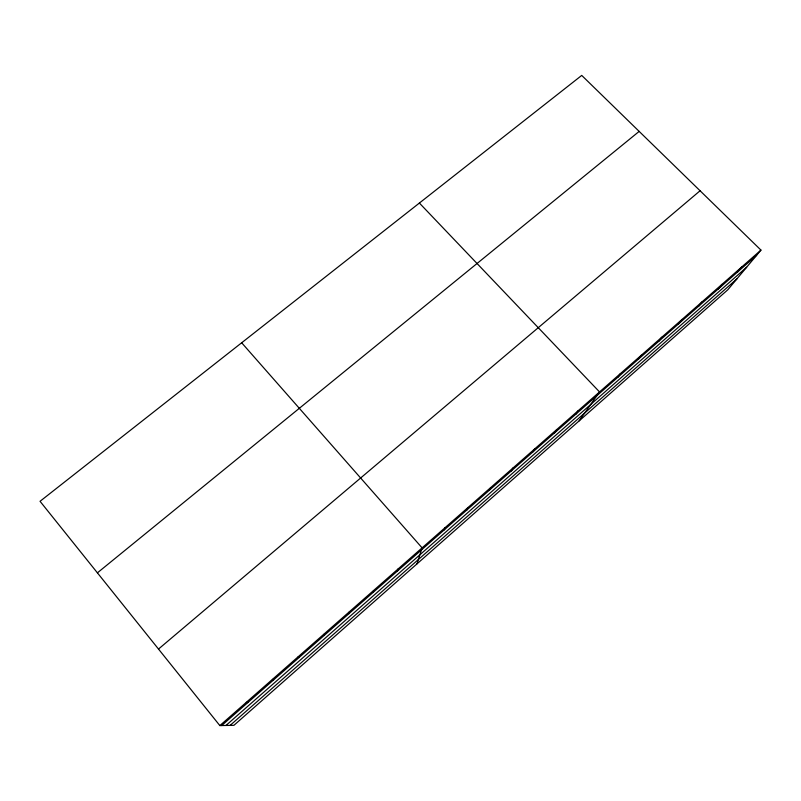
<?xml version="1.0" encoding="UTF-8"?>
<svg xmlns="http://www.w3.org/2000/svg" width="801" height="801" viewBox="0 0 801 801"><rect width="100%" height="100%" fill="white"/><g stroke="black" fill="none" stroke-linecap="round" stroke-linejoin="round"><path stroke-width="1.2" d="M373.416 592.159L373.496 590.567M397.576 570.923L397.957 569.07M417.001 563.864L422.097 547.864L241.672 342.778M444.305 529.841L445.236 527.529M466.893 509.987L468.094 507.444M489.211 490.362L490.663 487.599M511.258 470.978L512.97 468.004M533.045 451.814L535.008 448.64M554.582 432.89L556.775 429.516M575.859 414.187L578.282 410.613M579.123 420.905L599.538 391.929L419.384 203.043M617.671 377.421L620.545 373.466M638.217 359.359L641.311 355.223M658.522 341.506L661.826 337.191M678.597 323.854L682.112 319.369M698.442 306.413L702.157 301.757M718.066 289.161L721.981 284.335M737.471 272.1L741.576 267.113M760.95 250.092L727.819 289.782L233.922 725.316L219.844 725.586L40.05 501.296L581.726 75.414L760.95 250.092L219.844 725.586M221.687 725.556L756.655 255.229M225.972 725.466L746.652 267.224M230.117 725.386L736.86 278.958M158.498 649.06L700.074 190.758M97.402 572.845L639.168 131.394M246.308 702.337L247.809 702.587M272.42 679.388L273.592 679.919M298.192 656.74L299.033 657.551M323.624 634.392L324.155 635.473M348.725 612.334L348.946 613.676"/></g></svg>
